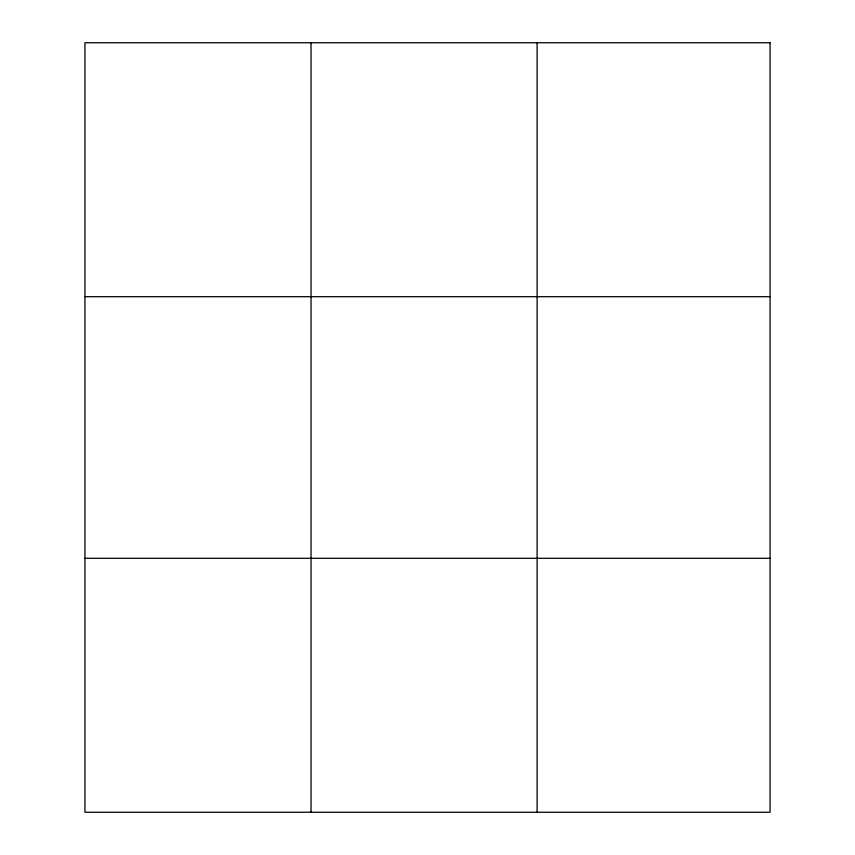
<?xml version="1.0" encoding="UTF-8"?>
<svg xmlns="http://www.w3.org/2000/svg" width="855" height="855" viewBox="0 0 855 855"><rect width="100%" height="100%" fill="white"/><g stroke="black" fill="none" stroke-linecap="round" stroke-linejoin="round"><path stroke-width="1.28" d="M311.028 812.25L311.028 42.75M537.122 812.25L537.122 42.75M84.934 296.685L770.066 296.685M84.934 558.315L770.066 558.315M770.066 42.75L770.066 812.25L84.934 812.25L84.934 42.75L770.066 42.75"/></g></svg>
